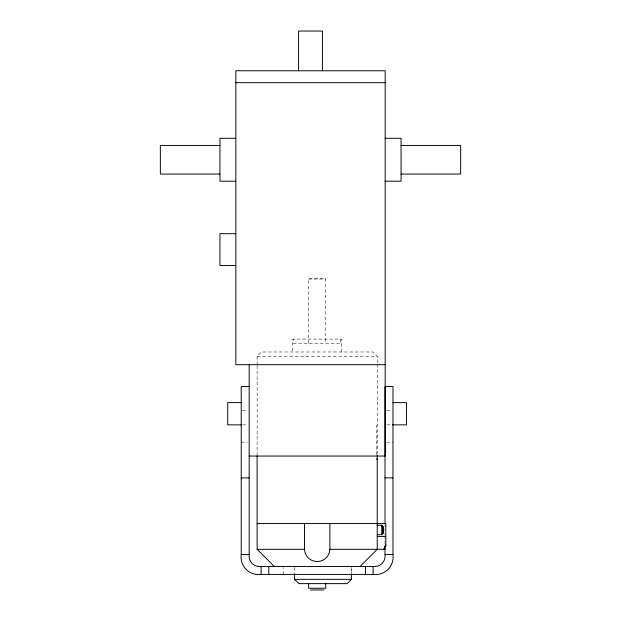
<?xml version="1.0" encoding="UTF-8"?>
<svg xmlns="http://www.w3.org/2000/svg" width="621" height="621" viewBox="0 0 621 621"><rect width="100%" height="100%" fill="white"/><g stroke="black" fill="none" stroke-linecap="round" stroke-linejoin="round"><path stroke-width="0.47" stroke-dasharray="3.1 2.33" d="M283.176 574.409L283.176 567.346M351.168 572.647L351.168 567.346M385.012 544.012L385.012 536.342M385.012 535.387L385.012 533.47M385.012 526.763L385.012 524.846M257.117 364.977L257.117 356.275L261.41 351.983L372.942 351.983L377.226 356.275L377.226 363.044M377.226 424.911L376.373 425.765L376.373 455.224M308.629 343.405L308.629 279.062L310.353 278.2L323.991 278.2L325.715 279.062L325.715 343.405M308.629 279.062L325.715 279.062M257.117 356.275L377.226 356.275M242.112 410.372L247.406 410.372M386.782 410.372L392.076 410.372M242.648 424.865L247.305 424.865M386.875 424.865L391.54 424.865M241.227 442.144L247.406 442.144M386.782 442.144L392.961 442.144M385.812 547.396L385.812 549.306M377.226 364.007L377.226 455.084M351.416 567.384L351.416 572.904M341.635 351.983L341.635 339.113L292.716 339.113L292.716 351.983M340.766 339.113L340.766 343.405L293.578 343.405L293.578 339.113M294.54 567.384L294.54 572.904M257.117 365.653L257.117 455.084"/><path stroke-width="0.93" d="M385.012 523.891L385.012 386.541L392.961 386.541L392.961 554.553A17.551 17.551 0 0 1 373.097 574.409L261.092 574.409L261.092 566.468A10.534 10.534 0 0 1 249.176 554.553L241.227 554.553L241.227 386.541L249.176 386.541M268.823 574.409L268.823 566.468M365.521 574.409L365.521 566.468M373.097 574.409L373.097 566.468A10.534 10.534 0 0 0 385.012 554.553L392.961 554.553M385.012 554.553L385.012 545.929M329.883 523.573L329.883 549.306C328.579 565.529 305.765 565.529 304.469 549.306L304.469 523.573M383.662 549.306L385.812 545.021M381.915 533.656L382.272 533.229A3.873 1.638 90 0 0 382.986 529.527A3.873 1.638 90 0 0 381.907 526.352L382.303 526.352A3.873 1.638 -90 0 1 383.374 529.527A3.873 1.638 -90 0 1 382.66 533.229L381.915 533.656L381.907 526.352M360.071 566.468L377.226 549.306L377.226 455.41M351.416 573.82L351.416 579.339L347.1 583.624L298.825 583.624L294.54 579.339L294.54 573.82M235.825 82.686L385.175 82.686M235.825 138.289L219.943 138.289L219.943 181.192L235.825 181.192M385.175 138.289L401.057 138.289L401.057 181.192L385.175 181.192M219.943 145.438L160.358 145.438L160.358 174.043L219.943 174.043M401.057 145.438L460.642 145.438L460.642 174.043L401.057 174.043M235.825 233.682L219.943 233.682L219.943 265.462L235.825 265.462M385.175 364.69L235.825 364.69L235.825 70.771L385.175 70.771L385.175 456.047L249.176 456.047M241.227 402.625L227.728 402.625L227.728 424.865L241.716 424.865M392.961 402.625L406.46 402.625L406.46 424.865L392.472 424.865M241.227 477.891L249.176 477.891M385.012 477.891L392.961 477.891M257.117 523.573L385.812 523.573L385.812 546.325M377.226 525.288L381.946 525.288A4.743 2.003 90 0 1 383.755 530.008A4.743 2.003 90 0 1 381.946 534.728L377.226 534.728M377.226 536.443L385.812 536.443M257.117 455.876L257.117 549.306L304.469 549.306M329.883 549.306L385.09 549.306M261.092 566.468L373.097 566.468M294.54 579.339L351.416 579.339M310.329 589.95L324.022 589.95M376.373 459.02L377.226 459.222M257.117 549.306L274.272 566.468M382.303 526.352L382.303 533.656M325.753 583.624L325.753 588.234L308.598 588.234L308.598 583.624M322.415 70.771L322.415 31.05L298.585 31.05L298.585 70.771M249.176 364.69L249.176 554.553M261.092 574.409A17.551 17.551 0 0 1 241.227 554.553M381.55 525.288A4.743 2.003 -90 0 1 383.367 530.008A4.743 2.003 -90 0 1 381.55 534.728"/></g></svg>
